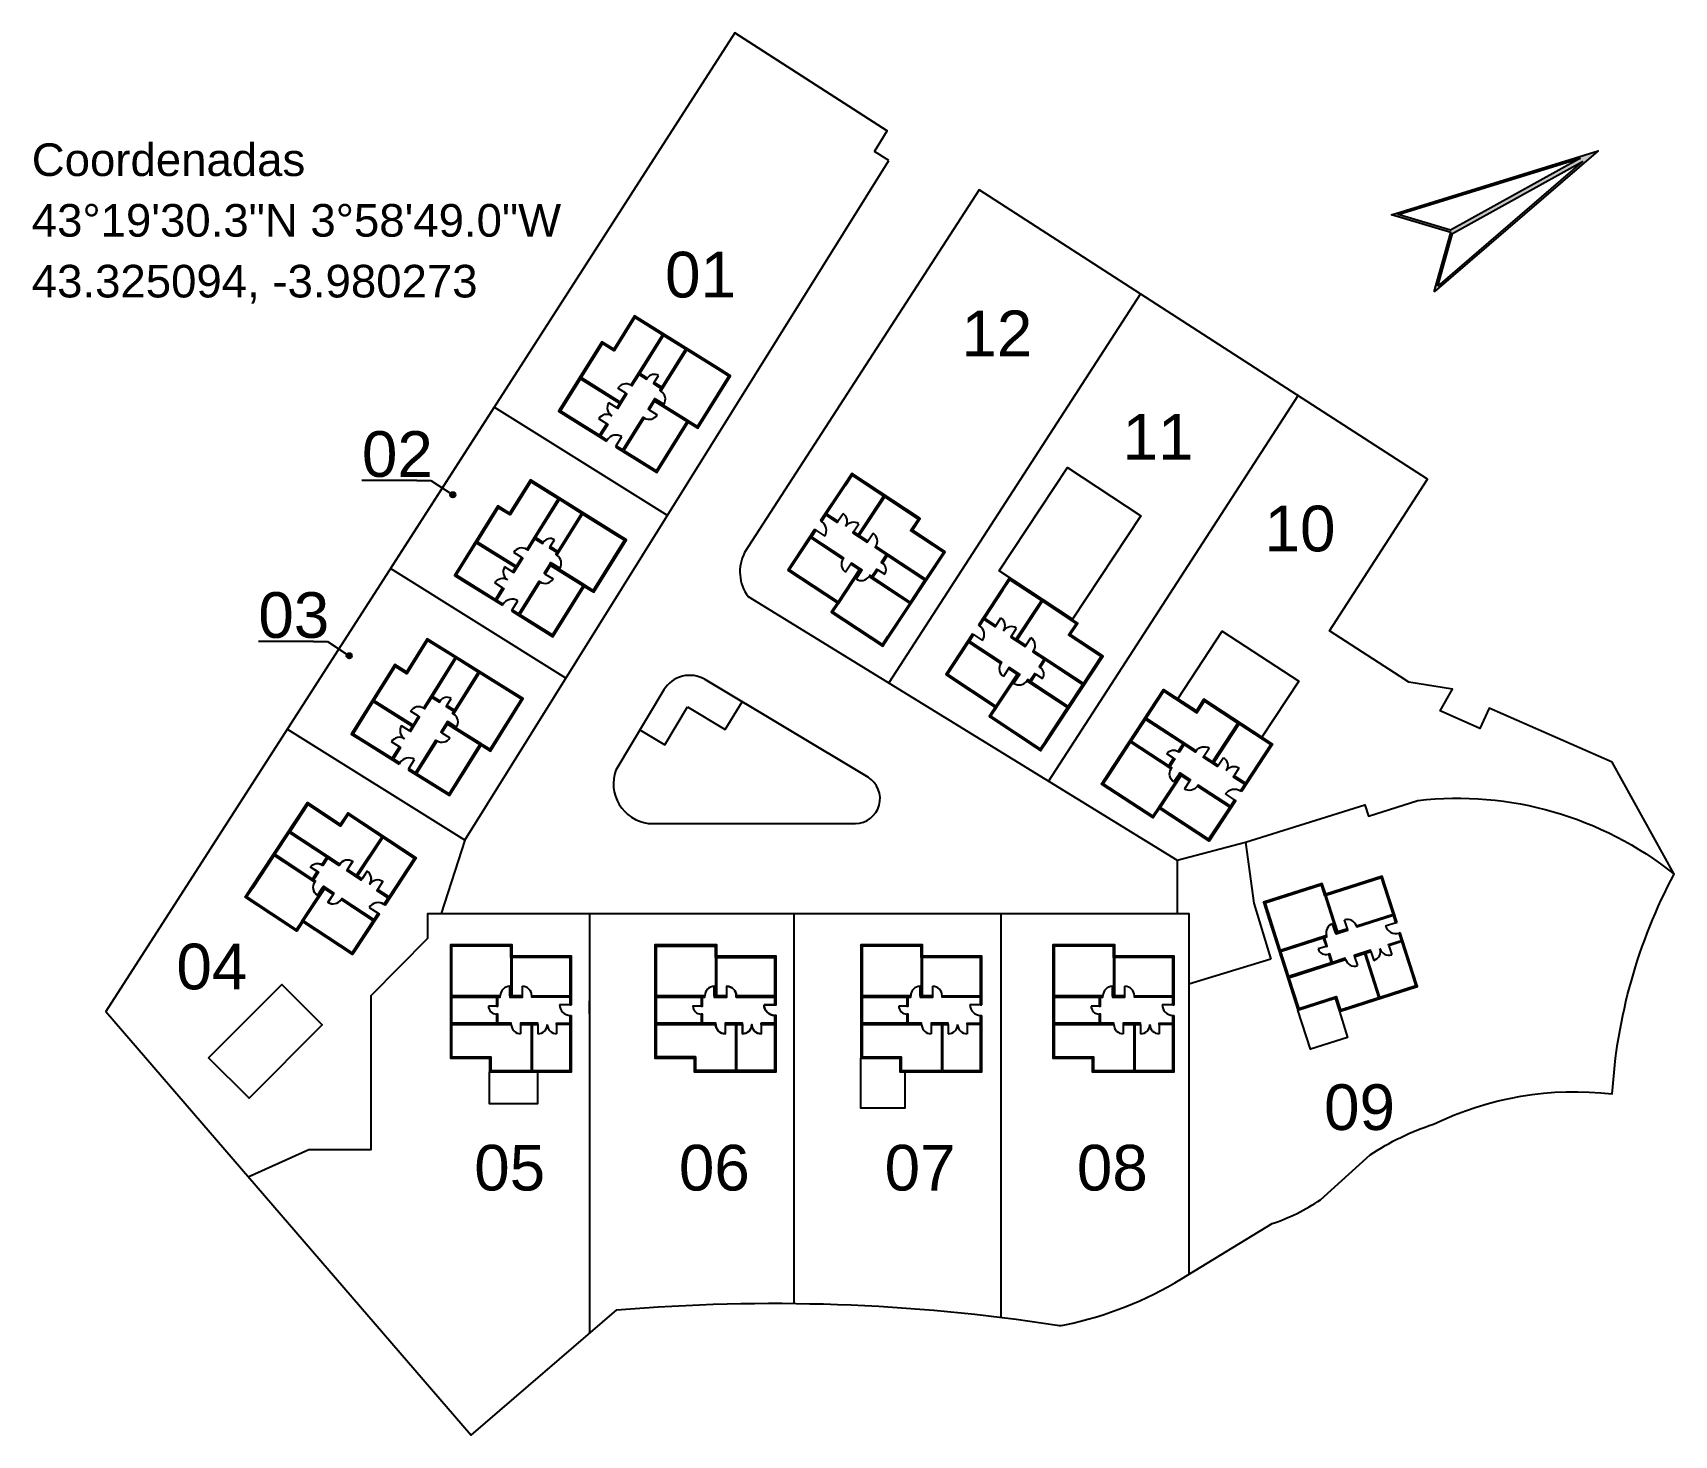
# Model space of a CAD drawing. Header units: millimetres. Extents: x 215 to 341, y 118 to 226.
import ezdxf

# ---------------------------------------------------------------- set-up
doc = ezdxf.new("R2010")
doc.units = ezdxf.units.MM
for name, color, linetype in [('AÑADIDOS', 7, 'Continuous'), ('Coordenadas', 7, 'Continuous'), ('NUMERACIÓN VIVIENDAS', 7, 'Continuous'), ('PARCELAS', 7, 'Continuous'), ('PLANTAS', 7, 'Continuous'), ('PLANTAS 4 Y 6 PARA IMPRESION', 7, 'Continuous')]:
    doc.layers.add(name, color=color, linetype=linetype)
doc.styles.get("Standard").update_dxf_attribs({"font": 'arial.ttf'})
pattern_1 = [(45, (-3057.65596, -1891.84073), (-0.127279221, 0.127279221), []), (45, (-3057.65236, -1891.84073), (-0.127279221, 0.127279221), [])]

# ---------------------------------------------------------------- blocks, each defined once
blk = doc.blocks.new('TRAZADO INTERIOR1')
at = {"layer": 'PLANTAS'}
h = blk.add_hatch(dxfattribs=at)
h.set_pattern_fill('JIS_LC_20', color=256, scale=0.009)
h.set_pattern_definition(pattern_1)
h.paths.add_polyline_path([(4.74, -0.96), (9.19, -0.96), (9.19, -3.9), (6.24, -3.9), (6.24, -4), (9.19, -4), (9.19, -4.59), (9.29, -4.59), (9.29, -0.86), (4.74, -0.86), (4.74, 0), (0, 0), (0, -0.86), (0, -8.68), (3.01, -8.68), (3.01, -9.74), (9.29, -9.74), (9.29, -8.68), (9.29, -5.41), (9.19, -5.41), (9.19, -6), (8.15, -6), (8.15, -6.1), (9.19, -6.1), (9.19, -8.68), (9.19, -9.64), (6.29, -9.64), (6.29, -6.1), (6.71, -6.1), (6.71, -6), (5.39, -6), (5.39, -6.1), (6.19, -6.1), (6.19, -9.64), (3.11, -9.64), (3.11, -8.58), (0.1, -8.58), (0.1, -6.1), (4.67, -6.1), (4.67, -6), (3.64, -6), (3.64, -5.31), (3.54, -5.31), (3.54, -6), (0.1, -6), (0.1, -4), (3.54, -4), (3.54, -4.69), (3.64, -4.69), (3.64, -4), (3.83, -4), (3.83, -3.9), (0.1, -3.9), (0.1, -0.86), (0.1, -0.1), (4.64, -0.1), (4.64, -0.96), (4.64, -3.9), (4.55, -3.9), (4.55, -4), (4.74, -4), (5.52, -4), (5.52, -3.9), (4.74, -3.9)])
for p, q in [((9.19, -4.59), (9.29, -4.59)), ((9.19, -5.41), (9.29, -5.41)), ((9.29, -7.28), (9.29, -7.28))]:
    blk.add_line(p, q)
for points in [[(9.29, -4.59), (9.29, -0.86), (4.74, -0.86), (4.74, 0), (0, 0), (0, -0.86), (0, -8.68), (3.01, -8.68), (3.01, -9.74), (9.29, -9.74), (9.29, -8.68), (9.29, -5.41)], [(4.64, -0.96), (4.64, -0.1), (0.1, -0.1), (0.1, -0.86), (0.1, -3.9)], [(4.64, -0.86), (4.64, -3.9), (4.55, -3.9), (4.55, -4), (5.52, -4), (5.52, -3.9), (4.74, -3.9), (4.74, -0.96)], [(9.19, -3.9), (9.19, -0.96), (4.74, -0.96)], [(0.1, -4), (3.54, -4), (3.54, -4.69), (3.64, -4.69), (3.64, -4), (3.83, -4), (3.83, -3.9), (0.1, -3.9)], [(0.1, -4), (0.1, -6)], [(3.76, -4), (3.83, -4), (3.64, -4)], [(4.61, -4), (4.74, -4), (4.55, -4)], [(9.19, -4), (6.24, -4), (6.24, -3.9), (9.19, -3.9)], [(9.19, -4.59), (9.19, -4)], [(0.1, -6.1), (4.67, -6.1), (4.67, -6), (3.64, -6), (3.64, -5.31), (3.54, -5.31), (3.54, -6), (0.1, -6)], [(0.1, -6.1), (0.1, -8.58), (3.11, -8.58), (3.11, -9.64), (6.19, -9.64)], [(6.29, -9.64), (6.29, -6.1), (6.71, -6.1), (6.71, -6), (5.39, -6), (5.39, -6.1), (6.19, -6.1), (6.19, -9.64)], [(6.29, -9.64), (9.19, -9.64), (9.19, -8.68), (9.19, -6.1)], [(9.19, -6.1), (8.15, -6.1), (8.15, -6), (9.19, -6)], [(9.19, -6), (9.19, -5.41)]]:
    blk.add_lwpolyline(points)
for p, q in [((4.55, -3.9), (4.55, -3.18)), ((5.52, -3.9), (5.52, -3.18)), ((3.54, -4.69), (2.92, -4.69)), ((9.19, -4.59), (8.37, -4.59)), ((5.39, -6.1), (5.39, -6.82)), ((6.71, -6.1), (6.71, -6.82)), ((8.15, -6.1), (8.15, -6.82))]:
    blk.add_line(p, q, dxfattribs=at)
for centre, radius, start, end in [((4.55, -3.9), 0.72, 90, 180), ((5.52, -3.9), 0.72, 0, 90), ((3.54, -4.69), 0.62, 180, 270), ((9.19, -4.59), 0.82, 180, 270), ((5.39, -6.1), 0.72, 180, 270), ((6.71, -6.1), 0.72, 270, 0), ((8.15, -6.1), 0.72, 180, 270)]:
    blk.add_arc(centre, radius, start, end, dxfattribs=at)
blk = doc.blocks.new('Dibujo1')
at = {"layer": 'PLANTAS 4 Y 6 PARA IMPRESION'}
h = blk.add_hatch(dxfattribs=at)
h.set_pattern_fill('JIS_LC_20', color=256, scale=0.009)
h.set_pattern_definition(pattern_1)
h.paths.add_polyline_path([(4.74, -0.96), (9.19, -0.96), (9.19, -3.9), (6.24, -3.9), (6.24, -4), (9.19, -4), (9.19, -4.59), (9.29, -4.59), (9.29, -0.86), (4.74, -0.86), (4.74, 0), (0, 0), (0, -0.86), (0, -8.68), (3.01, -8.68), (3.01, -9.74), (9.29, -9.74), (9.29, -8.68), (9.29, -5.41), (9.19, -5.41), (9.19, -6), (8.15, -6), (8.15, -6.1), (9.19, -6.1), (9.19, -8.68), (9.19, -9.64), (6.29, -9.64), (6.29, -6.1), (6.71, -6.1), (6.71, -6), (5.39, -6), (5.39, -6.1), (6.19, -6.1), (6.19, -9.64), (3.11, -9.64), (3.11, -8.58), (0.1, -8.58), (0.1, -6.1), (4.67, -6.1), (4.67, -6), (3.64, -6), (3.64, -5.31), (3.54, -5.31), (3.54, -6), (0.1, -6), (0.1, -4), (3.54, -4), (3.54, -4.69), (3.64, -4.69), (3.64, -4), (3.83, -4), (3.83, -3.9), (0.1, -3.9), (0.1, -0.86), (0.1, -0.1), (4.64, -0.1), (4.64, -0.96), (4.64, -3.9), (4.55, -3.9), (4.55, -4), (4.74, -4), (5.52, -4), (5.52, -3.9), (4.74, -3.9)])
blk.add_line((9.29, -7.28), (9.29, -7.28), dxfattribs=at)
blk.add_line((9.29, -7.28), (9.29, -7.28), dxfattribs=at)
blk.add_lwpolyline([(8.37, -4.59), (9.19, -4.59), (9.29, -4.59), (9.29, -0.86), (4.74, -0.86), (4.74, 0), (0, 0), (0, -0.86), (0, -8.68), (3.01, -8.68), (3.01, -9.74), (9.29, -9.74), (9.29, -8.68), (9.29, -5.41), (9.19, -5.41, -0.414214)], format="xyb", close=True, dxfattribs=at)
for points in [[(9.19, -5.41), (9.19, -6), (8.15, -6), (8.15, -6.1), (9.19, -6.1), (9.19, -8.68), (9.19, -9.64), (6.29, -9.64), (6.29, -6.1), (6.71, -6.1), (6.71, -6), (5.39, -6), (5.39, -6.1), (6.19, -6.1), (6.19, -9.64), (3.11, -9.64), (3.11, -8.58), (0.1, -8.58), (0.1, -6.1), (4.67, -6.1), (4.67, -6), (3.64, -6), (3.64, -5.31), (3.54, -5.31), (3.54, -6), (0.1, -6), (0.1, -4), (3.54, -4), (3.54, -4.69), (3.64, -4.69), (3.64, -4), (3.83, -4), (3.83, -3.9), (0.1, -3.9), (0.1, -0.86), (0.1, -0.1), (4.64, -0.1), (4.64, -0.96)], [(4.64, -0.86), (4.64, -3.9), (4.55, -3.9), (4.55, -4), (5.52, -4), (5.52, -3.9), (4.74, -3.9), (4.74, -0.96), (9.19, -0.96), (9.19, -3.9), (6.24, -3.9), (6.24, -4), (9.19, -4), (9.19, -4.59)], [(3.76, -4), (3.83, -4), (3.64, -4)], [(4.61, -4), (4.74, -4), (4.55, -4)]]:
    blk.add_lwpolyline(points, dxfattribs=at)
for points in [[(4.55, -3.9), (4.55, -3.18, 0.414214), (3.83, -3.9)], [(5.52, -3.9), (5.52, -3.18, -0.414214), (6.24, -3.9)], [(3.54, -4.69), (2.92, -4.69, 0.414214), (3.54, -5.31)], [(5.39, -6.1), (5.39, -6.82, -0.414214), (4.67, -6.1)], [(8.15, -6.1), (8.15, -6.82, -0.414214), (7.43, -6.1, -0.414214), (6.71, -6.82), (6.71, -6.1)]]:
    blk.add_lwpolyline(points, format="xyb", dxfattribs=at)
blk = doc.blocks.new('Dibujo2')
at = {"layer": 'PLANTAS 4 Y 6 PARA IMPRESION'}
h = blk.add_hatch(dxfattribs=at)
h.set_pattern_fill('JIS_LC_20', color=256, scale=0.009, angle=-33.448)
h.set_pattern_definition([(11.552024, (-3856.33327, 79.99917), (-0.036046371, 0.17635379), []), (11.552024, (-3856.33026, 79.99719), (-0.036046371, 0.17635379), [])])
h.paths.add_polyline_path([(-0.3, -9.05), (3.42, -11.5), (5.03, -9.05), (2.57, -7.43), (2.63, -7.34), (5.09, -8.97), (5.41, -8.48), (5.5, -8.53), (3.44, -11.64), (-0.35, -9.14), (-0.83, -9.86), (-4.78, -7.24), (-4.31, -6.52), (0, 0), (2.51, -1.66), (3.1, -0.77), (8.34, -4.23), (7.75, -5.12), (5.95, -7.85), (5.87, -7.79), (6.19, -7.3), (5.32, -6.73), (5.38, -6.65), (6.25, -7.22), (7.67, -5.07), (8.2, -4.26), (5.78, -2.66), (3.83, -5.62), (4.18, -5.85), (4.12, -5.94), (3.02, -5.2), (3.07, -5.12), (3.74, -5.57), (5.7, -2.61), (3.13, -0.91), (2.54, -1.8), (0.03, -0.14), (-1.34, -2.21), (2.47, -4.72), (2.42, -4.81), (1.56, -4.24), (1.18, -4.82), (1.1, -4.76), (1.48, -4.19), (-1.39, -2.29), (-2.5, -3.96), (0.38, -5.86), (0.76, -5.28), (0.84, -5.34), (0.46, -5.91), (0.62, -6.02), (0.56, -6.1), (-2.55, -4.04), (-4.23, -6.58), (-4.65, -7.21), (-0.86, -9.72), (-0.38, -9), (1.24, -6.55), (1.16, -6.5), (1.22, -6.41), (1.38, -6.52), (2.03, -6.95), (1.97, -7.03), (1.32, -6.6)])
blk.add_line((6.98, -6.29), (6.98, -6.29), dxfattribs=at)
blk.add_lwpolyline([(4.73, -8.03), (5.41, -8.48), (5.5, -8.53), (3.44, -11.64), (-0.35, -9.14), (-0.83, -9.86), (-4.78, -7.24), (-4.31, -6.52), (0, 0), (2.51, -1.66), (3.1, -0.77), (8.34, -4.23), (7.75, -5.12), (5.95, -7.85), (5.87, -7.79, 0.414214)], format="xyb", close=True, dxfattribs=at)
for points in [[(5.87, -7.79), (6.19, -7.3), (5.32, -6.73), (5.38, -6.65), (6.25, -7.22), (7.67, -5.07), (8.2, -4.26), (5.78, -2.66), (3.83, -5.62), (4.18, -5.85), (4.12, -5.94), (3.02, -5.2), (3.07, -5.12), (3.74, -5.57), (5.7, -2.61), (3.13, -0.91), (2.54, -1.8), (0.03, -0.14), (-1.34, -2.21), (2.47, -4.72), (2.42, -4.81), (1.56, -4.24), (1.18, -4.82), (1.1, -4.76), (1.48, -4.19), (-1.39, -2.29), (-2.5, -3.96), (0.38, -5.86), (0.76, -5.28), (0.84, -5.34), (0.46, -5.91), (0.62, -6.02), (0.56, -6.1), (-2.55, -4.04), (-4.23, -6.58), (-4.65, -7.21), (-0.86, -9.72), (-0.38, -9)], [(0.56, -5.98), (0.62, -6.02), (0.46, -5.91)], [(-0.44, -9.08), (1.24, -6.55), (1.16, -6.5), (1.22, -6.41), (2.03, -6.95), (1.97, -7.03), (1.32, -6.6), (-0.3, -9.05), (3.42, -11.5), (5.03, -9.05), (2.57, -7.43), (2.63, -7.34), (5.09, -8.97), (5.41, -8.48)], [(1.27, -6.45), (1.38, -6.52), (1.22, -6.41)]]:
    blk.add_lwpolyline(points, dxfattribs=at)
for points in [[(0.76, -5.28), (0.24, -4.94, -0.414214), (1.1, -4.76)], [(3.07, -5.12), (3.47, -4.52, 0.414214), (2.47, -4.72)], [(1.16, -6.5), (0.77, -7.1, -0.414214), (0.56, -6.1)], [(5.38, -6.65), (5.78, -6.05, 0.414214), (4.78, -6.25, 0.414214), (4.57, -5.25), (4.18, -5.85)], [(1.97, -7.03), (1.58, -7.63, 0.414214), (2.57, -7.43)]]:
    blk.add_lwpolyline(points, format="xyb", dxfattribs=at)

msp = doc.modelspace()

# ---------------------------------------------------------------- hatches: boundary and pattern name
h = msp.add_hatch(color=256)
h.dxf.hatch_style = 1
h.paths.add_polyline_path([(334.94, 216.81), (319.1, 211.91), (323.64, 210.56), (322.38, 206)])
h.paths.add_polyline_path([(333.74, 215.98), (322.66, 206.43), (323.77, 210.46)], flags=16)
h.paths.add_polyline_path([(333.6, 216.24), (323.62, 210.72), (319.62, 211.92)], flags=16)
at = {"layer": 'NUMERACIÓN VIVIENDAS'}
h = msp.add_hatch(color=256, dxfattribs=at)
h.dxf.hatch_style = 1
h.paths.add_polyline_path([(247.34, 190.45, 1), (246.94, 190.45, 1)])
h = msp.add_hatch(color=256, dxfattribs=at)
h.dxf.hatch_style = 1
h.paths.add_polyline_path([(239.4, 178.11, 1), (239, 178.11, 1)])
at = {"layer": 'PLANTAS'}
h = msp.add_hatch(dxfattribs=at)
h.set_pattern_fill('JIS_LC_20', color=256, scale=0.009, angle=-33.448)
h.set_pattern_definition([(11.552024, (-3620.33772, 246.8452), (-0.036046371, 0.17635379), []), (11.552024, (-3620.33472, 246.84322), (-0.036046371, 0.17635379), [])])
h.paths.add_polyline_path([(235.7, 157.79), (239.41, 155.34), (241.03, 157.79), (238.57, 159.42), (238.62, 159.5), (241.09, 157.87), (241.41, 158.37), (241.49, 158.31), (239.44, 155.2), (235.64, 157.71), (235.17, 156.99), (231.21, 159.6), (231.69, 160.32), (236, 166.85), (238.51, 165.19), (239.09, 166.07), (244.33, 162.61), (243.75, 161.72), (241.95, 159), (241.86, 159.05), (242.19, 159.54), (241.32, 160.12), (241.37, 160.2), (242.24, 159.63), (243.66, 161.78), (244.2, 162.58), (241.78, 164.18), (239.82, 161.23), (240.17, 160.99), (240.12, 160.91), (239.01, 161.64), (239.07, 161.72), (239.74, 161.28), (241.69, 164.24), (239.12, 165.94), (238.54, 165.05), (236.02, 166.71), (234.66, 164.64), (238.47, 162.12), (238.41, 162.04), (237.56, 162.6), (237.18, 162.03), (237.09, 162.08), (237.47, 162.66), (234.6, 164.55), (233.5, 162.89), (236.37, 160.99), (236.75, 161.56), (236.83, 161.51), (236.45, 160.93), (236.61, 160.83), (236.56, 160.75), (233.44, 162.8), (231.77, 160.27), (231.35, 159.63), (235.14, 157.13), (235.61, 157.85), (237.23, 160.3), (237.16, 160.35), (237.21, 160.43), (237.37, 160.33), (238.02, 159.9), (237.97, 159.81), (237.32, 160.24)])

# ---------------------------------------------------------------- linework, layer by layer
for points in [[(322.38, 206), (323.64, 210.56), (319.1, 211.91), (334.94, 216.81)], [(333.6, 216.24), (323.62, 210.72), (319.62, 211.92)], [(322.66, 206.43), (323.77, 210.46), (333.74, 215.98)]]:
    msp.add_lwpolyline(points, close=True)
at = {"layer": 'AÑADIDOS'}
for points in [[(294.65, 180.9), (289.03, 184.61), (294.26, 192.53), (299.88, 188.82)], [(302.73, 174.81), (306.13, 180), (311.99, 176.16), (309.17, 171.86), (304.72, 174.77), (304.14, 173.88)], [(228.42, 147.3), (234.02, 152.91), (237.13, 149.81), (231.52, 144.2)], [(311.92, 150.94), (314.79, 151.86), (315.11, 150.85), (315.74, 148.86), (312.88, 147.95)], [(249.96, 146.21), (253.64, 146.21), (253.64, 143.77), (249.96, 143.77)]]:
    msp.add_lwpolyline(points, close=True, dxfattribs=at)
msp.add_lwpolyline([(281.8, 146.21), (281.8, 143.42), (278.41, 143.42), (278.41, 147.27), (281.42, 147.27), (281.42, 146.21), (281.8, 146.21)], dxfattribs=at)
at = {"layer": 'NUMERACIÓN VIVIENDAS'}
for p, q in [((244.39, 191.53), (240.17, 191.53)), ((244.39, 191.53), (245.46, 191.53)), ((245.46, 191.53), (247.14, 190.45)), ((236.45, 179.19), (232.23, 179.19)), ((236.45, 179.19), (237.52, 179.19)), ((237.52, 179.19), (239.2, 178.11))]:
    msp.add_line(p, q, dxfattribs=at)
for centre in [(247.14, 190.45), (239.2, 178.11)]:
    msp.add_circle(centre, 0.2, dxfattribs=at)
at = {"layer": 'PARCELAS'}
for p, q in [((279.46, 216.75), (280.45, 218.34)), ((280.57, 216.06), (279.46, 216.75)), ((248.05, 163.97), (280.57, 216.06)), ((299.85, 205.85), (280.56, 176.02)), ((311.92, 198.04), (292.81, 168.49)), ((250.31, 197.17), (242.35, 184.79)), ((263.6, 188.87), (250.31, 197.17)), ((255.8, 176.39), (242.35, 184.79)), ((263.39, 171.27), (265.14, 174.18)), ((265.14, 174.18), (268.03, 172.45)), ((268.03, 172.45), (269.31, 174.58)), ((248.05, 163.97), (234.43, 172.47)), ((261.48, 172.42), (263.39, 171.27)), ((248.05, 163.97), (246.24, 158.35)), ((307.92, 163.81), (308.55, 159.15)), ((302.66, 162.43), (302.66, 158.35)), ((308.55, 159.15), (309.86, 154.86)), ((257.62, 158.35), (257.62, 126.17)), ((273.28, 158.35), (273.28, 128.47)), ((289.14, 158.35), (289.14, 127.4)), ((309.86, 154.86), (303.56, 152.94)), ((257.62, 150.65), (257.62, 151.65)), ((240.89, 140.27), (240.89, 140.27))]:
    msp.add_line(p, q, dxfattribs=at)
for points in [[(268.75, 225.85), (280.45, 218.34), (268.75, 225.85), (220.53, 150.85), (248.55, 118.37), (259.71, 127.97, -0.059534), (293.46, 126.8, 0.09035), (294.07, 126.82, 0.084933), (303, 130.35), (309.95, 134.58, 0.068653), (313.66, 136.41), (317.47, 139.85, -0.070247), (322.32, 142.2, -0.143745), (336.03, 144.52, -0.108066), (340.77, 161.37)], [(266.48, 176.28, 0.414214), (263.32, 175.49), (259.64, 169.35, 0.478297), (262.11, 165.26), (278, 165.26, 0.760884), (278.97, 168.79), (266.48, 176.28), (278.97, 168.79)]]:
    msp.add_lwpolyline(points, format="xyb", dxfattribs=at)
msp.add_lwpolyline([(307.92, 163.81), (317.05, 166.68), (317.33, 165.81), (321.13, 167.01, -0.200023), (340.77, 161.37), (336.03, 169.94), (326.59, 174.1), (325.88, 172.52), (322.82, 173.89), (323.77, 175.54), (320.43, 176.08), (319.76, 176.51), (314.34, 180.02), (321.85, 191.63), (287.48, 213.82), (269.51, 186.01, 0.290606), (269.78, 182.65), (302.66, 162.43)], format="xyb", close=True, dxfattribs=at)
msp.add_lwpolyline([(231.46, 138.18), (236.11, 140.27), (240.89, 140.27), (240.89, 152.08), (245.22, 156.46), (245.22, 158.35), (303.56, 158.35), (303.56, 130.69)], dxfattribs=at)
at = {"layer": 'PLANTAS'}
msp.add_line((242.98, 160.56), (242.98, 160.56), dxfattribs=at)
msp.add_lwpolyline([(240.73, 158.82), (241.41, 158.37), (241.49, 158.31), (239.44, 155.2), (235.64, 157.71), (235.17, 156.99), (231.21, 159.6), (231.69, 160.32), (236, 166.85), (238.51, 165.19), (239.09, 166.07), (244.33, 162.61), (243.75, 161.72), (241.95, 159), (241.86, 159.05, 0.414214)], format="xyb", close=True, dxfattribs=at)
for points in [[(241.86, 159.05), (242.19, 159.54), (241.32, 160.12), (241.37, 160.2), (242.24, 159.63), (243.66, 161.78), (244.2, 162.58), (241.78, 164.18), (239.82, 161.23), (240.17, 160.99), (240.12, 160.91), (239.01, 161.64), (239.07, 161.72), (239.74, 161.28), (241.69, 164.24), (239.12, 165.94), (238.54, 165.05), (236.02, 166.71), (234.66, 164.64), (238.47, 162.12), (238.41, 162.04), (237.56, 162.6), (237.18, 162.03), (237.09, 162.08), (237.47, 162.66), (234.6, 164.55), (233.5, 162.89), (236.37, 160.99), (236.75, 161.56), (236.83, 161.51), (236.45, 160.93), (236.61, 160.83), (236.56, 160.75), (233.44, 162.8), (231.77, 160.27), (231.35, 159.63), (235.14, 157.13), (235.61, 157.85)], [(235.56, 157.77), (237.23, 160.3), (237.16, 160.35), (237.21, 160.43), (238.02, 159.9), (237.97, 159.81), (237.32, 160.24), (235.7, 157.79), (239.41, 155.34), (241.03, 157.79), (238.57, 159.42), (238.62, 159.5), (241.09, 157.87), (241.41, 158.37)], [(236.55, 160.87), (236.61, 160.83), (236.45, 160.93)], [(237.26, 160.4), (237.37, 160.33), (237.21, 160.43)]]:
    msp.add_lwpolyline(points, dxfattribs=at)
for points in [[(239.07, 161.72), (239.46, 162.33, 0.414214), (238.47, 162.12)], [(236.75, 161.56), (236.23, 161.91, -0.414214), (237.09, 162.08)], [(241.37, 160.2), (241.77, 160.8, 0.414214), (240.77, 160.6, 0.414214), (240.57, 161.59), (240.17, 160.99)], [(237.16, 160.35), (236.76, 159.75, -0.414214), (236.56, 160.75)], [(237.97, 159.81), (237.57, 159.21, 0.414214), (238.57, 159.42)]]:
    msp.add_lwpolyline(points, format="xyb", dxfattribs=at)

# ---------------------------------------------------------------- block references
msp.add_blockref('Dibujo2', (236, 166.85))
for p, rotation in [((268.43, 199.57), 238.0185810284469), ((260.45, 186.99), 238.0185810284435), ((280.1, 178.83), 146.5520242406517), ((292.2, 170.83), 146.5520242406515), ((252.54, 174.82), 238.0185810284435), ((309.28, 159.21), 17.73336645940646)]:
    msp.add_blockref('TRAZADO INTERIOR1', p, dxfattribs=dict(at, rotation=rotation))
at = {"layer": 'PLANTAS', "xscale": -1, "rotation": 146.775924662034}
msp.add_blockref('TRAZADO INTERIOR1', (296.87, 168.27), dxfattribs=at)
at = {"layer": 'PLANTAS'}
for p in [(246.95, 155.95), (262.63, 155.95), (278.41, 155.95), (293.15, 155.95)]:
    msp.add_blockref('TRAZADO INTERIOR1', p, dxfattribs=at)
at = {"layer": 'PLANTAS 4 Y 6 PARA IMPRESION'}
msp.add_blockref('Dibujo1', (262.63, 155.95), dxfattribs=at)

# ---------------------------------------------------------------- texts
at = {"layer": 'Coordenadas'}
for s, p in [('Coordenadas', (214.86, 214.88)), ('43°19\'30.3"N 3°58\'49.0"W', (214.86, 210.23)), ('43.325094, -3.980273', (214.86, 205.57))]:
    msp.add_text(s, height=2.5, dxfattribs=at).set_placement(p)
at = {"layer": 'NUMERACIÓN VIVIENDAS'}
for s, p in [('01', (263.41, 205.57)), ('12', (286.13, 201.07)), ('11', (298.48, 193.13)), ('02', (240.17, 191.82)), ('10', (309.37, 186.11)), ('03', (232.23, 179.48)), ('04', (225.95, 152.54)), ('09', (313.93, 141.76)), ('05', (248.78, 137.12)), ('06', (264.47, 137.12)), ('07', (280.24, 137.12)), ('08', (294.98, 137.12))]:
    msp.add_text(s, height=3.5, dxfattribs=at).set_placement(p)

doc.saveas('drawing.dxf')
